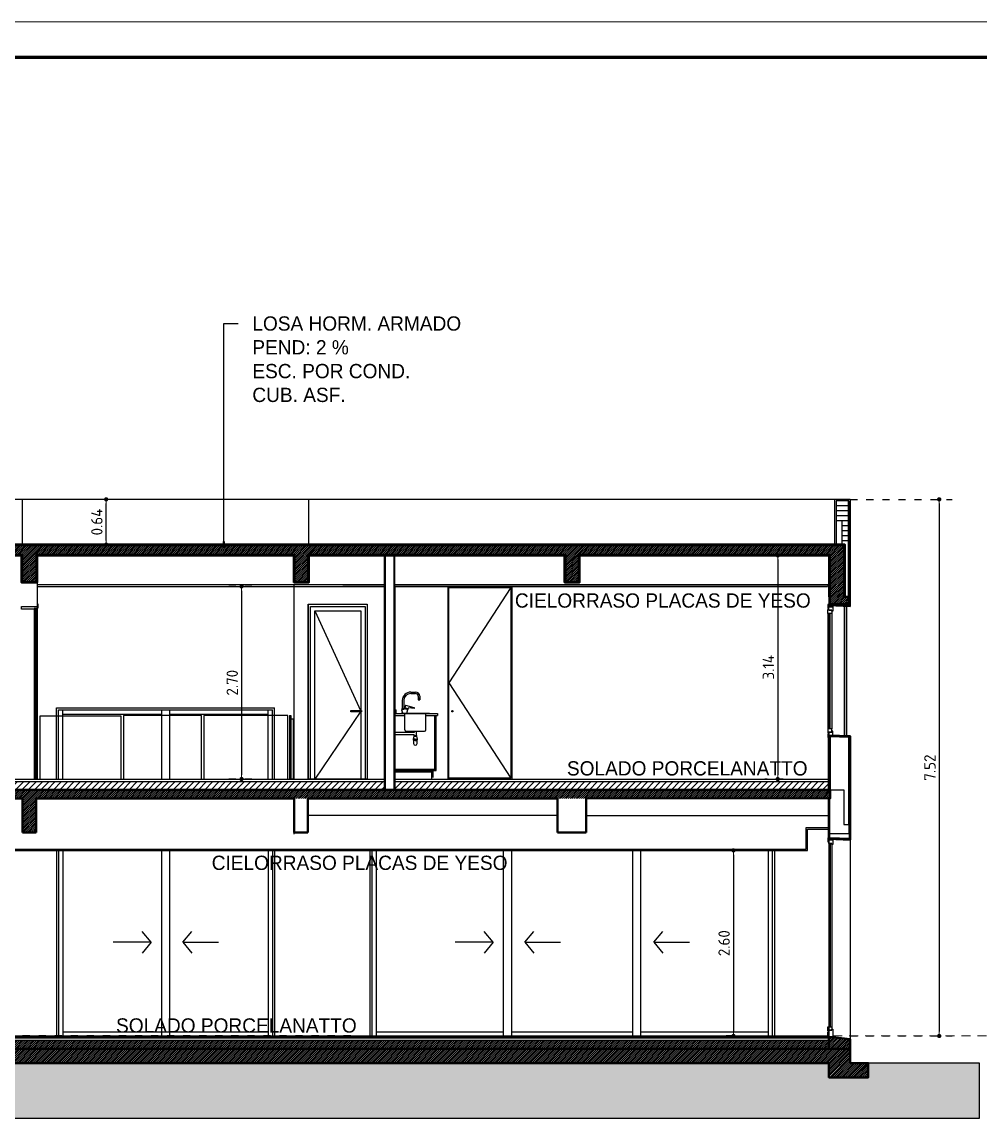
# Model space of a CAD drawing. Extents: x 233 to 569, y -241 to -74.
# Drawn here: x 432.78 to 446.22, y -131.98 to -116.62 of the extents above; entities that cross this region are included whole.
import ezdxf
from ezdxf import colors
from ezdxf.entities.mleader import LeaderData, LeaderLine
from ezdxf.math import Vec2, Vec3

# ---------------------------------------------------------------- set-up
doc = ezdxf.new("R2010")
doc.units = 0
doc.header["$MEASUREMENT"] = 0
doc.linetypes.add('DOT2', pattern=[0.125, 0, -0.125])
doc.linetypes.add('HIDDEN2', pattern=[0.1875, 0.125, -0.0625])
doc.layers.get('0').update_dxf_attribs({"linetype": 'CONTINUOUS', "lineweight": 50})
doc.layers.get('DEFPOINTS').update_dxf_attribs({"linetype": 'CONTINUOUS'})
for name, color, linetype in [('240 - CARPETA', 2, 'CONTINUOUS'), ('240 - CARPINTERIA 1', 2, 'CONTINUOUS'), ('240 - CARPINTERIA 2', 1, 'CONTINUOUS'), ('240 - CARPINTERIA 3', 251, 'CONTINUOUS'), ('240 - CIELORRASO 1', 1, 'CONTINUOUS'), ('240 - CONTRAPISO', 2, 'CONTINUOUS'), ('240 - COTAS PARCIALES', 1, 'CONTINUOUS'), ('240 - ESTRUCTURA', 5, 'CONTINUOUS'), ('240 - HATCH ESTRUCTURA', 251, 'CONTINUOUS'), ('240 - HATCH MURO', 251, 'CONTINUOUS'), ('240 - MUEBLES 2', 1, 'CONTINUOUS'), ('240 - MUEBLES 3', 8, 'CONTINUOUS'), ('240 - MURO LADRILLOS', 8, 'CONTINUOUS'), ('240 - REVOQUE', 3, 'CONTINUOUS'), ('240 - SOLADO', 1, 'CONTINUOUS'), ('240 - TIERRA', 251, 'CONTINUOUS'), ('240 - VISTA 4', 251, 'CONTINUOUS'), ('2D PA VASTA LATERAL VECINO', 3, 'CONTINUOUS')]:
    doc.layers.add(name, color=color, linetype=linetype)
for name, color, linetype, lineweight in [('COTAS', 1, 'CONTINUOUS', 9), ('GRAFISMOS', 8, 'CONTINUOUS', 13), ('LINEAS', 2, 'CONTINUOUS', 20), ('MARCOS', 4, 'CONTINUOUS', 80)]:
    doc.layers.add(name, color=color, linetype=linetype, lineweight=lineweight)
doc.styles.add('ARIAL', font='')
doc.styles.add('DIN', font='bahnschrift.ttf')
doc.styles.get('ARIAL').set_extended_font_data('DIN')
doc.dimstyles.new('PLANTA', dxfattribs={"dimscale": 0, "dimtxt": 0.16, "dimasz": 0.06, "dimexe": 0.18, "dimexo": 0, "dimgap": 0.05, "dimtad": 1, "dimzin": 0, "dimdsep": 46, "dimtxsty": 'ARIAL', "dimblk1": 'DOT', "dimblk2": 'DOT', "dimsah": 1, "dimcen": 0.09, "dimclrd": 1, "dimclre": 1, "dimclrt": 3, "dimadec": 0, "dimazin": 0, "dimtfac": 1, "dimtofl": 0, "dimtmove": 0, "dimatfit": 3, "dimldrblk": 'DOT', "dimfxl": 0.18, "dimtolj": 1, "dimtzin": 0, "dimarcsym": 0})
pattern_1 = [(45, (378.526496, -132.669067), (-0.013258252, 0.013258252), [])]
pattern_2 = [(45, (378.526496, -132.66907), (-0.044194174, 0.044194174), [])]

# ---------------------------------------------------------------- blocks, each defined once
blk = doc.blocks.new('_DOT')
at = {"color": 0, "linetype": 'ByBlock'}
blk.add_line((-0.5, 0), (-1, 0), dxfattribs=at)
at = {"color": 0, "linetype": 'ByBlock', "const_width": 0.5}
blk.add_lwpolyline([(-0.25, 0, 1), (0.25, 0, 1)], format="xyb", close=True, dxfattribs=at)
blk = doc.blocks.new('*D358')
at = {"layer": '240 - COTAS PARCIALES', "color": 1, "linetype": 'DOT2', "lineweight": -2, "transparency": 16777216}
for p, q in [((431.983, -127.229), (431.803, -127.229)), ((437.394, -130.829), (431.803, -130.829))]:
    blk.add_line(p, q, dxfattribs=at)
at = {"layer": '240 - COTAS PARCIALES', "color": 1, "lineweight": -2, "transparency": 16777216}
blk.add_line((431.983, -127.289), (431.983, -130.769), dxfattribs=at)
at = {"layer": 'DEFPOINTS', "color": 0, "transparency": 16777216}
for p in [(431.983, -127.229), (431.983, -130.829), (437.394, -130.829)]:
    blk.add_point(p, dxfattribs=at)
at = {"layer": '240 - COTAS PARCIALES', "color": 1, "lineweight": -2, "transparency": 16777216, "xscale": 0.06, "yscale": 0.06, "zscale": 0.06}
for p, rotation in [((431.983, -127.229), 90), ((431.983, -130.829), 270)]:
    blk.add_blockref('_DOT', p, dxfattribs=dict(at, rotation=rotation))
at = {"layer": '240 - COTAS PARCIALES', "color": 3, "transparency": 16777216, "insert": (431.851, -128.429), "char_height": 0.16, "attachment_point": 5, "rotation": 90, "style": 'ARIAL'}
blk.add_mtext('\\A1;3.60', dxfattribs=at)
blk = doc.blocks.new('Ventana 1.80')
at = {"layer": '240 - CARPINTERIA 1'}
for p, q in [((-0.017, -1.71), (-0.017, -0.09)), ((-0.007, -1.71), (-0.007, -0.09))]:
    blk.add_line(p, q, dxfattribs=at)
for points in [[(-0.055, 0), (-0.055, -0.059), (-0.04, -0.059), (-0.04, -0.045), (0, -0.045), (0, 0)], [(-0.04, -0.045), (-0.04, -0.09), (-0.04, -0.09), (-0.04, -0.09), (-0.04, -0.09), (-0.04, -0.09), (0.015, -0.09), (0.015, -0.035), (0, -0.035), (0, -0.045)], [(-0.055, -1.8), (-0.055, -1.741), (-0.04, -1.741), (-0.04, -1.755), (0, -1.755), (0, -1.8)], [(-0.04, -1.755), (-0.04, -1.71), (-0.04, -1.71), (-0.04, -1.71), (-0.04, -1.71), (-0.04, -1.71), (0.015, -1.71), (0.015, -1.765), (0, -1.765), (0, -1.755)], [(0, -1.78), (0.015, -1.78), (0.015, -1.83), (0, -1.83)]]:
    blk.add_lwpolyline(points, close=True, dxfattribs=at)
at = {"layer": '240 - CARPINTERIA 2'}
for p, q in [((-0.04, -0.09), (-0.04, -1.71)), ((0.015, -0.09), (0.015, -1.71))]:
    blk.add_line(p, q, dxfattribs=at)
blk = doc.blocks.new('Canilla monocomando')
at = {"layer": '240 - MUEBLES 2'}
for p, q in [((-0.035, 0.175), (-0.035, 0.062)), ((-0.015, 0.175), (-0.015, 0.062)), ((0.085, 0.295), (0.15, 0.295)), ((0.085, 0.275), (0.15, 0.275)), ((0.189, 0.215), (0.212, 0.215)), ((0.189, 0.215), (0.189, 0.195)), ((0.189, 0.195), (0.19, 0.185)), ((0.19, 0.235), (0.19, 0.215)), ((0.19, 0.185), (0.21, 0.185)), ((0.21, 0.235), (0.21, 0.215)), ((0.212, 0.195), (0.21, 0.185)), ((0.212, 0.215), (0.212, 0.195)), ((-0.04, 0.055), (-0.035, 0.062)), ((-0.04, 0.055), (-0.04, 0.039)), ((-0.04, 0.055), (-0.007, 0.055)), ((-0.028, 0), (-0.04, 0.039)), ((-0.028, 0), (0.028, 0)), ((-0.015, 0.062), (-0.01, 0.055)), ((-0.003, 0.064), (-0.007, 0.055)), ((0.011, 0.105), (0.001, 0.076)), ((0.133, 0.074), (0.015, 0.107)), ((0.028, 0), (0.043, 0.048)), ((0.048, 0.059), (0.053, 0.073)), ((0.059, 0.076), (0.132, 0.068))]:
    blk.add_line(p, q, dxfattribs=at)
for centre, radius, start, end in [((0.085, 0.175), 0.12, 90, 180), ((0.085, 0.175), 0.1, 90, 180), ((0.15, 0.235), 0.06, 360, 90), ((0.15, 0.235), 0.04, 360, 90), ((0.014, 0.104), 0.00283, 70.2719, 160.2719), ((0.057, 0.072), 0.0046, 70.2719, 160.2719), ((0.132, 0.071), 0.00349, 256.9501, 77.1761)]:
    blk.add_arc(centre, radius, start, end, dxfattribs=at)
at = {"layer": '240 - MUEBLES 3'}
for p, q in [((0.189, 0.195), (0.212, 0.195)), ((-0.035, 0.062), (-0.015, 0.062)), ((-0.003, 0.064), (0.044, 0.048)), ((0.001, 0.076), (0.048, 0.059))]:
    blk.add_line(p, q, dxfattribs=at)
for centre, start, end in [((0.013, 0.065), 139.1568, 181.3871), ((0.031, 0.059), 319.1568, 1.3871)]:
    blk.add_arc(centre, 0.0166, start, end, dxfattribs=at)
blk = doc.blocks.new('Mesada cocina corte 1')
at = {"layer": '240 - CARPETA'}
for p, q in [((0, 0.08), (0.52, 0.08)), ((0.52, -0.02), (0.52, 0.1))]:
    blk.add_line(p, q, dxfattribs=at)
at = {"layer": '240 - MUEBLES 2'}
for p, q in [((0, 0.95), (0.02, 0.95)), ((0.02, 0.9), (0.02, 0.95)), ((0, 0.9), (0.14, 0.9)), ((0, 0.87), (0.14, 0.87)), ((0.14, 0.85), (0.14, 0.9)), ((0.14, 0.9), (0.435, 0.9)), ((0.14, 0.67), (0.14, 0.85)), ((0.435, 0.67), (0.435, 0.9)), ((0.435, 0.9), (0.6, 0.9)), ((0.435, 0.87), (0.6, 0.87)), ((0.56, 0.1), (0.56, 0.87)), ((0.58, 0.1), (0.58, 0.87)), ((0.6, 0.9), (0.6, 0.87)), ((0.16, 0.65), (0.415, 0.65)), ((0, 0.12), (0.56, 0.12)), ((0.54, 0.1), (0.58, 0.1))]:
    blk.add_line(p, q, dxfattribs=at)
for centre, start, end in [((0.16, 0.67), 180, 270), ((0.415, 0.67), 270, 0)]:
    blk.add_arc(centre, 0.02, start, end, dxfattribs=at)
at = {"layer": '240 - MUEBLES 3'}
for p, q in [((0.272, 0.634), (0, 0.634)), ((0.272, 0.65), (0.272, 0.634)), ((0.304, 0.589), (0.304, 0.65)), ((0.272, 0.602), (0, 0.602)), ((0.266, 0.579), (0.258, 0.54)), ((0.258, 0.54), (0.258, 0.532)), ((0.288, 0.54), (0.258, 0.54)), ((0.258, 0.532), (0.259, 0.532)), ((0.316, 0.532), (0.259, 0.532)), ((0.26, 0.531), (0.262, 0.522)), ((0.262, 0.522), (0.264, 0.477)), ((0.288, 0.522), (0.264, 0.522)), ((0.266, 0.587), (0.266, 0.579)), ((0.266, 0.585), (0.31, 0.585)), ((0.266, 0.582), (0.31, 0.582)), ((0.266, 0.579), (0.266, 0.579)), ((0.266, 0.579), (0.309, 0.579)), ((0.272, 0.589), (0.268, 0.589)), ((0.272, 0.602), (0.272, 0.589)), ((0.272, 0.589), (0.304, 0.589)), ((0.288, 0.54), (0.318, 0.54)), ((0.288, 0.522), (0.311, 0.522)), ((0.307, 0.589), (0.304, 0.589)), ((0.309, 0.579), (0.31, 0.579)), ((0.318, 0.54), (0.309, 0.579)), ((0.31, 0.579), (0.31, 0.587)), ((0.312, 0.477), (0.313, 0.501)), ((0.313, 0.501), (0.314, 0.522)), ((0.314, 0.522), (0.315, 0.531)), ((0.316, 0.532), (0.318, 0.532)), ((0.318, 0.532), (0.318, 0.54))]:
    blk.add_line(p, q, dxfattribs=at)
blk.add_lwpolyline([(0.095, 0.905), (0.48, 0.905, -0.414214), (0.485, 0.9), (0.485, 0.9), (0.09, 0.9), (0.09, 0.9, -0.414214)], format="xyb", close=True, dxfattribs=at)
for centre, radius, start, end in [((0.259, 0.531), 0.001, 11.3099, 90), ((0.288, 0.477), 0.024, 180, 270), ((0.268, 0.587), 0.0025, 90, 180), ((0.288, 0.477), 0.024, 270, 0), ((0.307, 0.587), 0.0025, 0, 90), ((0.318, 0.522), 0.004, 168.6901, 177.4846), ((0.316, 0.531), 0.001, 90, 168.6901)]:
    blk.add_arc(centre, radius, start, end, dxfattribs=at)
at = {"layer": '240 - SOLADO'}
for p in [(0, 0.1), (0.54, 0)]:
    blk.add_line(p, (0.54, 0.1), dxfattribs=at)
at = {"layer": '240 - MUEBLES 2'}
blk.add_blockref('Canilla monocomando', (0.14, 0.905), dxfattribs=at)
blk = doc.blocks.new('*D412')
at = {"layer": 'COTAS', "color": 1, "linetype": 'DOT2', "lineweight": -2, "transparency": 16777216}
for p, q in [((442.758, -128.229), (442.578, -128.229)), ((442.758, -130.829), (442.578, -130.829))]:
    blk.add_line(p, q, dxfattribs=at)
at = {"layer": 'COTAS', "color": 1, "lineweight": -2, "transparency": 16777216}
blk.add_line((442.758, -128.289), (442.758, -130.769), dxfattribs=at)
at = {"layer": 'DEFPOINTS', "color": 0, "transparency": 16777216}
for p in [(442.758, -128.229), (442.758, -130.829), (442.758, -130.829)]:
    blk.add_point(p, dxfattribs=at)
at = {"layer": 'COTAS', "color": 1, "lineweight": -2, "transparency": 16777216, "xscale": 0.06, "yscale": 0.06, "zscale": 0.06}
for p, rotation in [((442.758, -128.229), 90), ((442.758, -130.829), 270)]:
    blk.add_blockref('_DOT', p, dxfattribs=dict(at, rotation=rotation))
at = {"layer": 'COTAS', "color": 3, "transparency": 16777216, "insert": (442.627, -129.529), "char_height": 0.16, "attachment_point": 5, "rotation": 90, "style": 'ARIAL'}
blk.add_mtext('\\A1;2.60', dxfattribs=at)
blk = doc.blocks.new('*D413')
at = {"layer": 'COTAS', "color": 1, "linetype": 'DOT2', "lineweight": -2, "transparency": 16777216}
for p, q in [((436.007, -124.529), (435.683, -124.529)), ((436.007, -127.229), (435.683, -127.229))]:
    blk.add_line(p, q, dxfattribs=at)
at = {"layer": 'COTAS', "color": 1, "lineweight": -2, "transparency": 16777216}
blk.add_line((435.863, -124.589), (435.863, -127.169), dxfattribs=at)
at = {"layer": 'DEFPOINTS', "color": 0, "transparency": 16777216}
for p in [(436.007, -124.529), (435.863, -127.229), (436.007, -127.229)]:
    blk.add_point(p, dxfattribs=at)
at = {"layer": 'COTAS', "color": 1, "lineweight": -2, "transparency": 16777216, "xscale": 0.06, "yscale": 0.06, "zscale": 0.06}
for p, rotation in [((435.863, -124.529), 90), ((435.863, -127.229), 270)]:
    blk.add_blockref('_DOT', p, dxfattribs=dict(at, rotation=rotation))
at = {"layer": 'COTAS', "color": 3, "transparency": 16777216, "insert": (435.732, -125.879), "char_height": 0.16, "attachment_point": 5, "rotation": 90, "style": 'ARIAL'}
blk.add_mtext('\\A1;2.70', dxfattribs=at)
blk = doc.blocks.new('*D414')
at = {"layer": 'COTAS', "color": 1, "linetype": 'DOT2', "lineweight": -2, "transparency": 16777216}
for p, q in [((443.454, -124.094), (443.199, -124.094)), ((443.454, -127.229), (443.199, -127.229))]:
    blk.add_line(p, q, dxfattribs=at)
at = {"layer": 'COTAS', "color": 1, "lineweight": -2, "transparency": 16777216}
blk.add_line((443.379, -124.154), (443.379, -127.169), dxfattribs=at)
at = {"layer": 'DEFPOINTS', "color": 0, "transparency": 16777216}
for p in [(443.454, -124.094), (443.379, -127.229), (443.454, -127.229)]:
    blk.add_point(p, dxfattribs=at)
at = {"layer": 'COTAS', "color": 1, "lineweight": -2, "transparency": 16777216, "xscale": 0.06, "yscale": 0.06, "zscale": 0.06}
for p, rotation in [((443.379, -124.094), 90), ((443.379, -127.229), 270)]:
    blk.add_blockref('_DOT', p, dxfattribs=dict(at, rotation=rotation))
at = {"layer": 'COTAS', "color": 3, "transparency": 16777216, "insert": (443.248, -125.662), "char_height": 0.16, "attachment_point": 5, "rotation": 90, "style": 'ARIAL'}
blk.add_mtext('\\A1;3.14', dxfattribs=at)
blk = doc.blocks.new('*D415')
at = {"layer": 'COTAS', "color": 1, "linetype": 'DOT2', "lineweight": -2, "transparency": 16777216}
for p, q in [((444.396, -123.309), (445.823, -123.309)), ((444.396, -130.829), (445.823, -130.829))]:
    blk.add_line(p, q, dxfattribs=at)
at = {"layer": 'COTAS', "color": 1, "lineweight": -2, "transparency": 16777216}
blk.add_line((445.643, -123.369), (445.643, -130.769), dxfattribs=at)
at = {"layer": 'DEFPOINTS', "color": 0, "transparency": 16777216}
for p in [(444.396, -123.309), (444.396, -130.829), (445.643, -130.829)]:
    blk.add_point(p, dxfattribs=at)
at = {"layer": 'COTAS', "color": 1, "lineweight": -2, "transparency": 16777216, "xscale": 0.06, "yscale": 0.06, "zscale": 0.06}
for p, rotation in [((445.643, -123.309), 90), ((445.643, -130.829), 270)]:
    blk.add_blockref('_DOT', p, dxfattribs=dict(at, rotation=rotation))
at = {"layer": 'COTAS', "color": 3, "transparency": 16777216, "insert": (445.512, -127.069), "char_height": 0.16, "attachment_point": 5, "rotation": 90, "style": 'ARIAL'}
blk.add_mtext('\\A1;7.52', dxfattribs=at)
blk = doc.blocks.new('*D427')
at = {"layer": 'COTAS', "color": 1, "linetype": 'DOT2', "lineweight": -2, "transparency": 16777216}
for p, q in [((433.965, -123.309), (433.785, -123.309)), ((433.965, -123.944), (433.785, -123.944))]:
    blk.add_line(p, q, dxfattribs=at)
at = {"layer": 'COTAS', "color": 1, "lineweight": -2, "transparency": 16777216}
blk.add_line((433.965, -123.884), (433.965, -123.369), dxfattribs=at)
at = {"layer": 'DEFPOINTS', "color": 0, "transparency": 16777216}
for p in [(433.965, -123.309), (433.965, -123.309), (433.965, -123.944)]:
    blk.add_point(p, dxfattribs=at)
at = {"layer": 'COTAS', "color": 1, "lineweight": -2, "transparency": 16777216, "xscale": 0.06, "yscale": 0.06, "zscale": 0.06}
for p, rotation in [((433.965, -123.309), 90), ((433.965, -123.944), 270)]:
    blk.add_blockref('_DOT', p, dxfattribs=dict(at, rotation=rotation))
at = {"layer": 'COTAS', "color": 3, "transparency": 16777216, "insert": (433.834, -123.627), "char_height": 0.16, "attachment_point": 5, "rotation": 90, "style": 'ARIAL'}
blk.add_mtext('\\A1;0.64', dxfattribs=at)

msp = doc.modelspace()

# ---------------------------------------------------------------- hatches: boundary and pattern name
at = {"layer": '240 - HATCH ESTRUCTURA'}
h = msp.add_hatch(dxfattribs=at)
h.set_pattern_fill('ANSI31', color=12, scale=0.15, style=0)
h.set_pattern_definition(pattern_1)
h.paths.add_polyline_path([(444.3762, -124.7775), (444.3762, -124.6775), (444.3062, -124.6775), (444.3062, -123.9592), (424.394, -123.9592), (424.394, -124.4592), (424.574, -124.4592), (424.574, -124.0792), (428.2103, -124.0792), (428.2103, -124.4592), (428.3903, -124.4592), (428.3903, -124.0792), (432.7911, -124.0792), (432.7911, -124.4592), (432.9811, -124.4592), (432.9811, -124.0792), (436.6111, -124.0792), (436.6111, -124.4592), (436.7911, -124.4592), (436.7911, -124.0792), (440.4063, -124.0792), (440.4063, -124.4592), (440.5863, -124.4592), (440.5863, -124.0792), (444.1163, -124.0792), (444.1163, -124.6775), (444.1163, -124.7775)])
h = msp.add_hatch(dxfattribs=at)
h.set_pattern_fill('ANSI31', color=12, scale=0.15, style=0)
h.set_pattern_definition(pattern_1)
h.paths.add_polyline_path([(428.2103, -124.4592), (428.3903, -124.4592), (428.3903, -124.0792), (432.7911, -124.0792), (432.7911, -124.4592), (432.9811, -124.4592), (432.9811, -124.0792), (436.6111, -124.0792), (436.6111, -124.4592), (436.7911, -124.4592), (436.7911, -124.0792), (440.4063, -124.0792), (440.4063, -124.4592), (440.5863, -124.4592), (440.5863, -124.0792), (444.1163, -124.0792), (444.1163, -124.6775), (444.3062, -124.6775), (444.3062, -123.9592), (424.394, -123.9592), (424.394, -124.4592), (424.574, -124.4592), (424.574, -124.0792), (428.2103, -124.0792)])
h = msp.add_hatch(dxfattribs=at)
h.set_pattern_fill('ANSI31', color=12, scale=0.15, style=0)
h.set_pattern_definition(pattern_1)
h.paths.add_polyline_path([(432.9811, -127.4992), (444.1162, -127.4992), (444.1162, -127.3792), (428.3203, -127.3792), (428.3203, -126.9992), (426.9565, -126.9992), (426.9565, -126.9281), (426.8365, -126.9281), (426.8365, -128.1792), (424.5304, -128.1792), (424.5304, -126.9211), (424.4104, -126.9211), (424.4104, -128.3292), (426.9565, -128.3292), (426.9565, -127.1092), (428.1703, -127.1092), (428.1703, -127.4992), (432.7911, -127.4992), (432.7911, -127.9792), (432.9811, -127.9792)])
h = msp.add_hatch(dxfattribs=at)
h.set_pattern_fill('ANSI31', color=12, scale=0.15, style=0)
h.paths.add_polyline_path([(444.0963, -131.0092), (444.3962, -131.0092), (444.3962, -130.8748), (444.1513, -130.8484), (444.0963, -130.8484)])
h = msp.add_hatch(dxfattribs=at)
h.set_pattern_fill('ANSI31', color=12, scale=0.15, style=0)
h.set_pattern_definition([(45, (48.037678, 1.259864), (-0.01325825215, 0.01325825215), [])])
h.paths.add_polyline_path([(444.648, -131.4092), (444.648, -131.2092), (444.3962, -131.2092), (444.3962, -131.0092), (424.394, -131.0092), (424.394, -131.2092), (423.7953, -131.2092), (423.7953, -131.4092), (424.594, -131.4092), (424.594, -131.2092), (444.0963, -131.2092), (444.0963, -131.4092)])
h = msp.add_hatch(dxfattribs=at)
h.set_pattern_fill('ANSI31', color=12, scale=0.15, style=0)
h.set_pattern_definition([(45, (49.477678, 1.659864), (-0.01325825215, 0.01325825215), [])])
h.paths.add_polyline_path([(424.594, -130.8892), (424.594, -131.0092), (444.0963, -131.0092), (444.0963, -130.8892)])
at = {"layer": '240 - HATCH MURO'}
h = msp.add_hatch(dxfattribs=at)
h.set_pattern_fill('ANSI31', color=256, scale=0.5, style=0)
h.set_pattern_definition(pattern_2)
h.paths.add_polyline_path([(428.3403, -126.9192), (426.8365, -126.9192), (426.8365, -126.9281), (426.9565, -126.9281), (426.9565, -126.9992), (428.3203, -126.9992), (428.3203, -127.3792), (437.8604, -127.3792), (437.8604, -127.2692), (428.6103, -127.2692), (428.6103, -127.2292), (428.6103, -127.0942), (428.3403, -127.0942), (428.3403, -127.0542)])
h = msp.add_hatch(dxfattribs=at)
h.set_pattern_fill('ANSI31', color=256, scale=0.5, style=0)
h.set_pattern_definition(pattern_2)
h.paths.add_polyline_path([(438.0103, -127.2692), (438.0103, -127.3792), (444.0962, -127.3792), (444.0962, -127.2692)])
at = {"layer": '240 - TIERRA'}
msp.add_hatch(color=256, dxfattribs=at).paths.add_polyline_path([(424.594, -131.2092), (424.594, -131.4092), (423.7953, -131.4092), (423.7953, -131.2092), (424.364, -131.2092), (422.134, -131.2092), (422.134, -131.9792), (446.2052, -131.98), (446.2052, -131.21), (444.648, -131.2092), (444.648, -131.4092), (444.0963, -131.4092), (444.0963, -131.2092)])

# ---------------------------------------------------------------- linework, layer by layer
for p, q in [((444.3762, -123.3292), (444.3762, -124.8084)), ((444.3062, -124.6775), (444.3762, -124.6775)), ((444.1163, -124.7775), (444.3762, -124.7775)), ((432.7911, -127.4992), (432.7911, -127.9792)), ((432.9811, -127.4992), (432.9811, -127.9792)), ((436.6011, -127.4992), (436.6011, -127.9792)), ((436.7911, -127.4992), (436.7911, -127.9792)), ((440.2913, -127.4992), (440.2913, -127.9792)), ((440.6913, -127.4992), (440.6913, -127.9792)), ((432.7911, -127.9792), (432.9811, -127.9792)), ((436.6011, -127.9792), (436.7911, -127.9792)), ((440.2913, -127.9792), (440.6913, -127.9792)), ((444.0963, -128.0667), (444.3962, -128.0792)), ((424.594, -130.8492), (444.0963, -130.8492)), ((444.3962, -130.8748), (444.3962, -131.0092)), ((444.3962, -131.0092), (444.0963, -131.0092))]:
    msp.add_line(p, q)
for points in [[(444.3212, -124.6775), (444.3212, -123.9442), (424.379, -123.9442), (424.379, -124.4742), (424.589, -124.4742), (424.589, -124.0942), (428.1953, -124.0942), (428.1953, -124.4742), (428.4053, -124.4742), (428.4053, -124.0942), (432.7761, -124.0942), (432.7761, -124.4742), (432.9961, -124.4742), (432.9961, -124.0942), (436.5961, -124.0942), (436.5961, -124.4742), (436.8061, -124.4742), (436.8061, -124.0942), (440.3913, -124.0942), (440.3913, -124.4742), (440.6013, -124.4742), (440.6013, -124.0942), (444.1013, -124.0942), (444.1013, -124.6775)], [(444.0962, -127.3792), (444.0962, -126.6167), (444.3962, -126.6292), (444.3962, -128.0792), (444.0962, -128.0667), (444.0962, -127.4992)], [(440.6913, -127.4992), (444.1162, -127.4989), (444.1162, -127.3792), (428.3203, -127.3792), (428.3203, -126.9992), (426.9565, -126.9992), (426.9565, -126.9281), (426.8365, -126.9281), (426.8365, -128.1792), (424.5304, -128.1792), (424.5304, -126.9211), (424.4104, -126.9211), (424.4104, -128.3292), (426.9565, -128.3292), (426.9565, -127.1092), (428.1703, -127.1092), (428.1703, -127.4992), (428.1703, -127.4992), (432.7911, -127.4992)], [(432.9811, -127.4992), (436.6011, -127.4992)], [(436.7911, -127.4992), (440.2913, -127.4992)], [(444.0963, -131.0092), (444.0963, -130.8484), (444.1513, -130.8484), (444.3962, -130.8748)], [(424.394, -131.2092), (424.394, -131.0092), (444.3962, -131.0092), (444.3962, -131.2092), (444.648, -131.2092), (444.648, -131.4092), (444.0963, -131.4092), (444.0963, -131.4092), (444.0963, -131.2092), (424.594, -131.2092), (424.594, -131.4092), (424.594, -131.4092), (423.7953, -131.4092), (423.7953, -131.2092), (424.394, -131.2092)]]:
    msp.add_lwpolyline(points)
at = {"layer": '240 - CARPETA'}
for points in [[(437.8604, -127.2692), (428.6103, -127.2692), (428.6103, -127.2292), (437.8604, -127.2292)], [(438.0103, -127.2292), (444.0963, -127.2292), (444.0963, -127.2692), (438.0103, -127.2692)]]:
    msp.add_lwpolyline(points, dxfattribs=at)
at = {"layer": '240 - CARPINTERIA 1', "color": 6}
for p, q in [((436.8061, -123.9442), (436.8061, -123.3092)), ((432.9961, -124.0792), (432.9961, -124.5092)), ((437.8604, -124.0792), (437.8604, -127.3792)), ((437.8754, -124.0792), (437.8754, -127.3792)), ((437.9953, -124.0942), (437.9953, -127.3792)), ((438.0103, -124.5292), (438.0103, -124.0792)), ((432.9961, -124.5092), (432.9961, -124.8092)), ((438.0103, -124.5292), (438.0103, -127.3792)), ((432.7761, -124.8092), (432.9961, -124.8092)), ((432.9961, -124.8092), (432.9961, -127.2292)), ((436.7982, -124.7792), (436.7982, -127.2292)), ((444.1163, -124.7975), (444.3762, -124.7975)), ((440.2913, -127.7392), (436.7911, -127.7392)), ((440.6913, -127.7392), (444.0962, -127.7392)), ((444.1088, -130.7033), (444.1088, -128.1317)), ((444.1188, -130.7033), (444.1188, -128.1317)), ((444.1363, -128.1317), (444.1363, -130.7033))]:
    msp.add_line(p, q, dxfattribs=at)
at = {"layer": '240 - CARPINTERIA 1'}
for points in [[(432.7761, -124.8092), (432.9961, -124.8092), (432.9961, -124.8392), (432.9561, -124.8392), (432.9561, -124.8492), (432.7761, -124.8492)], [(432.9561, -127.2292), (432.981, -127.2292), (432.981, -124.8442), (432.9561, -124.8442)], [(433.0111, -124.7792), (432.9961, -124.7792), (432.9961, -124.8292), (433.0111, -124.8292)], [(444.0813, -124.8367), (444.0963, -124.8367), (444.0963, -124.7817), (444.0813, -124.7817)], [(444.0963, -124.8617), (444.0963, -124.8092), (444.1513, -124.8092), (444.1513, -124.8753), (444.1363, -124.8753), (444.1363, -124.8617)], [(444.0813, -128.1067), (444.0963, -128.1067), (444.0963, -128.0517), (444.0813, -128.0517)], [(444.0963, -128.1317), (444.0963, -128.0792), (444.1513, -128.0792), (444.1513, -128.1453), (444.1363, -128.1453), (444.1363, -128.1317)]]:
    msp.add_lwpolyline(points, close=True, dxfattribs=at)
at = {"layer": '240 - CARPINTERIA 1', "color": 6}
for points in [[(444.3062, -127.8667), (444.3762, -127.8667), (444.3762, -126.6484), (444.1162, -126.6376), (444.1162, -127.3792), (444.3062, -127.3792)], [(444.0963, -130.8292), (444.0813, -130.8292), (444.0813, -130.7733), (444.0963, -130.7708), (444.0963, -130.7483), (444.1363, -130.7483), (444.1363, -130.7347), (444.1513, -130.7347), (444.1513, -130.8484), (444.0963, -130.8484)]]:
    msp.add_lwpolyline(points, close=True, dxfattribs=at)
for points in [[(444.3062, -127.8667), (444.3762, -127.8667), (444.3762, -127.9967), (444.1162, -127.9967)], [(444.0813, -130.7033), (444.1363, -130.7033), (444.1363, -130.7483), (444.0963, -130.7483), (444.0963, -130.7583), (444.0813, -130.7583), (444.0813, -130.7033)]]:
    msp.add_lwpolyline(points, dxfattribs=at)
msp.add_circle((437.5332, -126.2792), 0.01, dxfattribs=at)
at = {"layer": '240 - CARPINTERIA 2'}
for p, q in [((432.9886, -124.8392), (432.9886, -126.8092)), ((432.9886, -124.8392), (432.9886, -127.2292)), ((444.3163, -124.8059), (444.3163, -126.6251))]:
    msp.add_line(p, q, dxfattribs=at)
at = {"layer": '240 - CARPINTERIA 3'}
for p, q in [((436.8882, -124.8692), (437.5332, -126.2792)), ((437.5332, -126.2792), (436.8882, -127.2292))]:
    msp.add_line(p, q, dxfattribs=at)
msp.add_lwpolyline([(437.3931, -126.2692), (437.5431, -126.2692), (437.5431, -126.2892), (437.3931, -126.2892)], close=True, dxfattribs=at)
at = {"layer": '240 - CIELORRASO 1'}
for p, q in [((444.3962, -123.3092), (424.374, -123.3092)), ((437.8604, -124.5092), (432.9961, -124.5092)), ((444.0963, -124.5092), (438.0103, -124.5092))]:
    msp.add_line(p, q, dxfattribs=at)
for points in [[(432.9961, -124.5292), (437.8604, -124.5292)], [(437.8604, -124.5292), (437.2827, -124.5292), (437.2827, -124.5292), (437.2827, -124.5292)], [(444.0963, -124.5192), (444.0763, -124.5192), (444.0763, -124.5292), (438.0103, -124.5292)], [(438.0103, -124.5292), (444.0763, -124.5292), (444.0763, -124.5292), (444.0763, -124.5292)]]:
    msp.add_lwpolyline(points, dxfattribs=at)
at = {"layer": '240 - CONTRAPISO'}
msp.add_line((424.594, -130.8892), (444.0963, -130.8892), dxfattribs=at)
at = {"layer": '240 - ESTRUCTURA', "color": 6}
for p, q in [((444.3962, -123.3092), (444.1762, -123.3163)), ((444.3962, -123.3092), (444.3962, -124.8092)), ((444.0963, -124.0792), (444.0963, -124.7967)), ((444.1163, -124.0792), (444.1163, -124.7975)), ((444.0963, -126.6167), (444.0963, -127.3792)), ((444.0963, -126.6167), (444.0963, -127.3792)), ((444.3962, -126.6292), (444.3962, -130.8748)), ((444.0963, -127.2692), (444.0963, -127.3792)), ((444.0963, -127.4989), (444.0963, -131.0092))]:
    msp.add_line(p, q, dxfattribs=at)
at = {"layer": '240 - ESTRUCTURA'}
for p, q in [((444.0963, -123.9592), (424.394, -123.9592)), ((444.1162, -127.3792), (444.3062, -127.3792)), ((444.3062, -127.3792), (444.3062, -127.8667))]:
    msp.add_line(p, q, dxfattribs=at)
at = {"layer": '240 - ESTRUCTURA', "color": 6}
for points in [[(444.3062, -124.6775), (444.3062, -124.6775), (444.3062, -123.9592), (424.394, -123.9592)], [(428.3903, -124.0792), (432.7911, -124.0792), (432.7911, -124.4592), (432.9811, -124.4592), (432.9811, -124.0792), (436.6111, -124.0792), (436.6111, -124.4592), (436.7911, -124.4592), (436.7911, -124.0792), (440.4063, -124.0792), (440.4063, -124.4592), (440.5863, -124.4592), (440.5863, -124.0792), (444.1163, -124.0792), (444.1163, -124.6775)]]:
    msp.add_lwpolyline(points, dxfattribs=at)
at = {"layer": '240 - MURO LADRILLOS', "color": 6}
for p, q in [((432.7911, -123.9592), (432.7911, -123.3092)), ((444.3062, -123.9592), (444.1962, -123.9592)), ((444.0963, -124.7967), (444.3962, -124.8092)), ((444.0963, -126.6167), (444.3962, -126.6292))]:
    msp.add_line(p, q, dxfattribs=at)
at = {"layer": '240 - MURO LADRILLOS'}
for p, q in [((444.1962, -123.3292), (444.1962, -123.9592)), ((444.3762, -123.3292), (444.1962, -123.3292)), ((444.3762, -123.3992), (444.1962, -123.3992)), ((444.3762, -123.4692), (444.1962, -123.4692)), ((444.3762, -123.5392), (444.1962, -123.5392)), ((444.3762, -123.6092), (444.1962, -123.6092)), ((444.2762, -123.6092), (444.2762, -123.9592)), ((444.3762, -123.6792), (444.2762, -123.6792)), ((444.3762, -123.7492), (444.2762, -123.7492)), ((444.3762, -123.8192), (444.2762, -123.8192)), ((444.3762, -123.8892), (444.2762, -123.8892))]:
    msp.add_line(p, q, dxfattribs=at)
at = {"layer": '240 - MURO LADRILLOS', "color": 6}
msp.add_lwpolyline([(444.3163, -124.8059), (444.3413, -124.8059), (444.3413, -126.6251), (444.3163, -126.6251)], close=True, dxfattribs=at)
msp.add_lwpolyline([(444.1112, -127.3792), (444.1112, -126.6323), (444.3812, -126.6436), (444.3812, -128.0636), (444.1112, -128.0523), (444.1112, -127.4992)], dxfattribs=at)
at = {"layer": '240 - REVOQUE'}
msp.add_line((444.1762, -123.3163), (444.1762, -123.9592), dxfattribs=at)
at = {"layer": '240 - SOLADO'}
for p, q in [((443.7962, -127.9292), (444.0963, -127.9292)), ((427.1303, -128.2092), (443.7763, -128.2092)), ((427.1503, -128.2292), (443.7963, -128.2292)), ((424.594, -130.8292), (444.0963, -130.8292))]:
    msp.add_line(p, q, dxfattribs=at)
for points in [[(443.7763, -128.2092), (443.7763, -127.9092), (444.0963, -127.9092)], [(443.7963, -128.2292), (443.7963, -127.9292)]]:
    msp.add_lwpolyline(points, dxfattribs=at)
at = {"layer": '240 - TIERRA'}
msp.add_lwpolyline([(424.364, -131.2092), (422.134, -131.2092), (422.134, -131.9792), (446.2052, -131.9792), (446.2052, -131.2107), (444.648, -131.2107)], dxfattribs=at)
at = {"layer": '240 - VISTA 4'}
for p, q in [((436.5961, -124.5092), (436.5961, -127.2292)), ((438.752, -124.5292), (438.752, -127.2292)), ((439.6378, -124.5442), (438.7676, -125.8792)), ((439.6528, -124.5292), (439.6528, -127.2292)), ((438.7676, -125.8792), (439.6378, -127.2142)), ((433.2661, -126.2292), (436.3261, -126.2292)), ((433.2661, -127.2292), (433.2661, -126.2292)), ((433.2961, -126.2592), (436.2961, -126.2592)), ((433.2961, -127.2292), (433.2961, -126.2592)), ((433.3561, -127.2292), (433.3561, -126.2592)), ((434.7397, -126.2592), (434.7397, -127.2292)), ((434.8524, -126.2592), (434.8524, -127.2292)), ((436.2361, -127.2292), (436.2361, -126.2592)), ((436.2961, -127.2292), (436.2961, -126.2592)), ((436.3261, -127.2292), (436.3261, -126.2292)), ((433.3561, -126.3192), (434.7397, -126.3192)), ((434.8524, -126.3192), (436.2361, -126.3192)), ((436.5346, -126.3406), (436.5346, -127.2292)), ((436.5346, -126.3406), (436.5546, -126.3406)), ((436.5546, -126.3406), (436.5546, -127.2292)), ((436.5961, -127.4992), (436.5961, -128.0004)), ((433.2661, -128.2292), (433.2661, -130.8292)), ((433.2961, -128.2292), (433.2961, -130.8292)), ((433.3561, -128.2292), (433.3561, -130.8292)), ((434.7397, -128.2292), (434.7397, -130.8292)), ((434.8524, -128.2292), (434.8524, -130.8292)), ((436.2361, -128.2292), (436.2361, -130.8292)), ((436.2961, -128.2292), (436.2961, -130.8292)), ((436.3261, -128.2292), (436.3261, -130.8292)), ((437.6594, -128.2292), (437.6594, -130.8292)), ((437.6894, -128.2292), (437.6894, -130.8292)), ((437.7494, -128.2292), (437.7494, -130.8292)), ((439.532, -128.2292), (439.532, -130.8292)), ((439.6446, -128.2292), (439.6446, -130.8292)), ((441.3425, -128.2292), (441.3425, -130.8292)), ((441.4551, -128.2292), (441.4551, -130.8292)), ((443.243, -128.2292), (443.243, -130.8292)), ((443.303, -128.2292), (443.303, -130.8292)), ((443.333, -128.2292), (443.333, -130.8292)), ((434.5961, -129.5167), (434.4711, -129.3667)), ((435.0411, -129.5167), (435.1661, -129.3667)), ((439.3883, -129.5167), (439.2633, -129.3667)), ((439.8333, -129.5167), (439.9583, -129.3667)), ((441.6438, -129.5167), (441.7688, -129.3667)), ((434.5961, -129.5167), (434.4711, -129.6667)), ((435.0411, -129.5167), (435.1661, -129.6667)), ((439.3883, -129.5167), (439.2633, -129.6667)), ((439.8333, -129.5167), (439.9583, -129.6667)), ((441.6438, -129.5167), (441.7688, -129.6667)), ((433.3561, -130.7692), (436.2361, -130.7692)), ((437.7494, -130.7692), (439.532, -130.7692)), ((439.6446, -130.7692), (441.3425, -130.7692)), ((441.4551, -130.7692), (443.243, -130.7692))]:
    msp.add_line(p, q, dxfattribs=at)
for points in [[(438.7676, -124.5442), (439.6378, -124.5442), (439.6378, -127.2142), (438.7676, -127.2142)], [(436.7982, -124.7792), (437.6232, -124.7792), (437.6232, -127.2292), (436.7982, -127.2292)], [(436.8282, -124.8092), (437.5932, -124.8092), (437.5932, -127.2292), (436.8282, -127.2292)], [(436.8882, -124.8692), (437.5332, -124.8692), (437.5332, -127.2292), (436.8882, -127.2292)], [(436.5546, -126.3857), (436.5846, -126.3857), (436.5846, -127.2292), (436.5546, -127.2292)]]:
    msp.add_lwpolyline(points, close=True, dxfattribs=at)
for points in [[(434.1761, -127.2292), (434.1761, -126.3461), (433.0368, -126.3461), (433.0368, -127.2292)], [(435.303, -127.2292), (435.303, -126.3406), (434.2061, -126.3406), (434.2061, -127.2292)], [(436.513, -127.2292), (436.513, -126.3406), (435.333, -126.3406), (435.333, -127.2292)], [(434.5961, -129.5167), (434.0627, -129.5167)], [(435.0411, -129.5167), (435.5411, -129.5167)], [(439.3883, -129.5167), (438.855, -129.5167)], [(439.8333, -129.5167), (440.3333, -129.5167)], [(441.6438, -129.5167), (442.1438, -129.5167)]]:
    msp.add_lwpolyline(points, dxfattribs=at)
msp.add_circle((438.8186, -126.2792), 0.01, dxfattribs=at)
at = {"layer": 'GRAFISMOS', "linetype": 'HIDDEN2'}
msp.add_line((420.9813, -130.8292), (447.8315, -130.8292), dxfattribs=at)
at = {"layer": 'LINEAS'}
msp.add_line((467.4834, -116.6186), (348.4834, -116.6186), dxfattribs=at)
at = {"layer": 'MARCOS'}
msp.add_line((466.9834, -117.1186), (351.4834, -117.1186), dxfattribs=at)

# ---------------------------------------------------------------- block references
at = {"layer": '240 - CARPINTERIA 1', "xscale": -1}
msp.add_blockref('Ventana 1.80', (444.0963, -124.8167), dxfattribs=at)
at = {"layer": '240 - MUEBLES 2'}
msp.add_blockref('Mesada cocina corte 1', (438.0103, -127.2092), dxfattribs=at)

# ---------------------------------------------------------------- texts
at = {"layer": '2D PA VASTA LATERAL VECINO', "style": 'DIN'}
for s, p in [('CIELORRASO PLACAS DE YESO', (439.6946, -124.827)), ('SOLADO PORCELANATTO', (440.4236, -127.1791)), ('CIELORRASO PLACAS DE YESO', (435.4441, -128.5028)), ('SOLADO PORCELANATTO', (434.1031, -130.7824))]:
    msp.add_text(s, height=0.2, dxfattribs=at).set_placement(p)

# ---------------------------------------------------------------- dimensions: what is measured, and where the dimension line sits
at = {"layer": '240 - COTAS PARCIALES'}
dim = msp.add_linear_dim(base=(431.9826, -130.8292), p1=(431.9826, -127.2292), p2=(437.3937, -130.8292), angle=90, dimstyle='PLANTA', override={"dimscale": 1}, dxfattribs=at)
dim.commit()
dim.dimension.update_dxf_attribs({"geometry": '*D358', "text_midpoint": (431.9826, -128.4292), "dimtype": 160})
at = {"layer": 'COTAS'}
for p1, p2, distance, picture, middle in [((433.9651417373, -123.9442036125), (433.9651417373, -123.3092036125), 0, '*D427', (433.8337934227, -123.6267036125)), ((444.3962, -123.3092), (444.3962, -130.8292), 1.2469, '*D415', (445.5116, -127.0692)), ((443.4536405276, -124.0942036125), (443.4536405276, -127.2292036125), -0.0742400012, '*D414', (443.2478274927, -125.6617036125)), ((436.0073, -124.5292), (436.0073, -127.2292), -0.1442, '*D413', (435.7317, -125.8792)), ((442.7583, -128.2292), (442.7583, -130.8292), 0, '*D412', (442.6269, -129.5292))]:
    dim = msp.add_aligned_dim(p1=p1, p2=p2, distance=distance, dimstyle='PLANTA', override={"dimscale": 1}, dxfattribs=at)
    dim.commit()
    dim.dimension.update_dxf_attribs({"geometry": picture, "text_midpoint": middle})

# ---------------------------------------------------------------- leaders
ml = msp.add_multileader_mtext('Standard')
ml.set_content('LOSA HORM. ARMADO\\PPEND: 2 %\\PESC. POR COND.\\PCUB. ASF.', color=3, style='DIN')
ml.set_leader_properties(color=1)
ml.set_arrow_properties(name='DOT')
ml.build(insert=Vec2(0, 0))
ml.multileader.update_dxf_attribs({"dogleg_length": 0.2, "arrow_head_size": 0.06})
ctx = ml.context
ctx.base_point, ctx.char_height, ctx.arrow_head_size, ctx.landing_gap_size, ctx.plane_origin = Vec3(435.8137, -120.8459), 0.2, 0.06, 0.2, Vec3(435.6137, -123.9592)
notes = []
notes.append((ctx, [(0, (1, 1, 0), (435.6137, -120.8459), (1, 0), 0.2, [(0, [(435.6137, -123.9592)], 0, [])])]))
ctx.mtext.insert, ctx.mtext.flow_direction = Vec3(436.0137, -120.7449), 5
for ctx, leaders in notes:
    for number, flags, end, landing, length, lines in leaders:
        leader = LeaderData()
        leader.index, (leader.has_last_leader_line, leader.has_dogleg_vector, leader.attachment_direction) = number, flags
        leader.last_leader_point, leader.dogleg_vector, leader.dogleg_length = Vec3(end), Vec3(landing), length
        for number, points, colour, breaks in lines:
            line = LeaderLine()
            line.index, line.vertices, line.color, line.breaks = number, Vec3.list(points), colors.encode_raw_color(colour), breaks
            leader.lines.append(line)
        ctx.leaders.append(leader)

doc.saveas('drawing.dxf')
